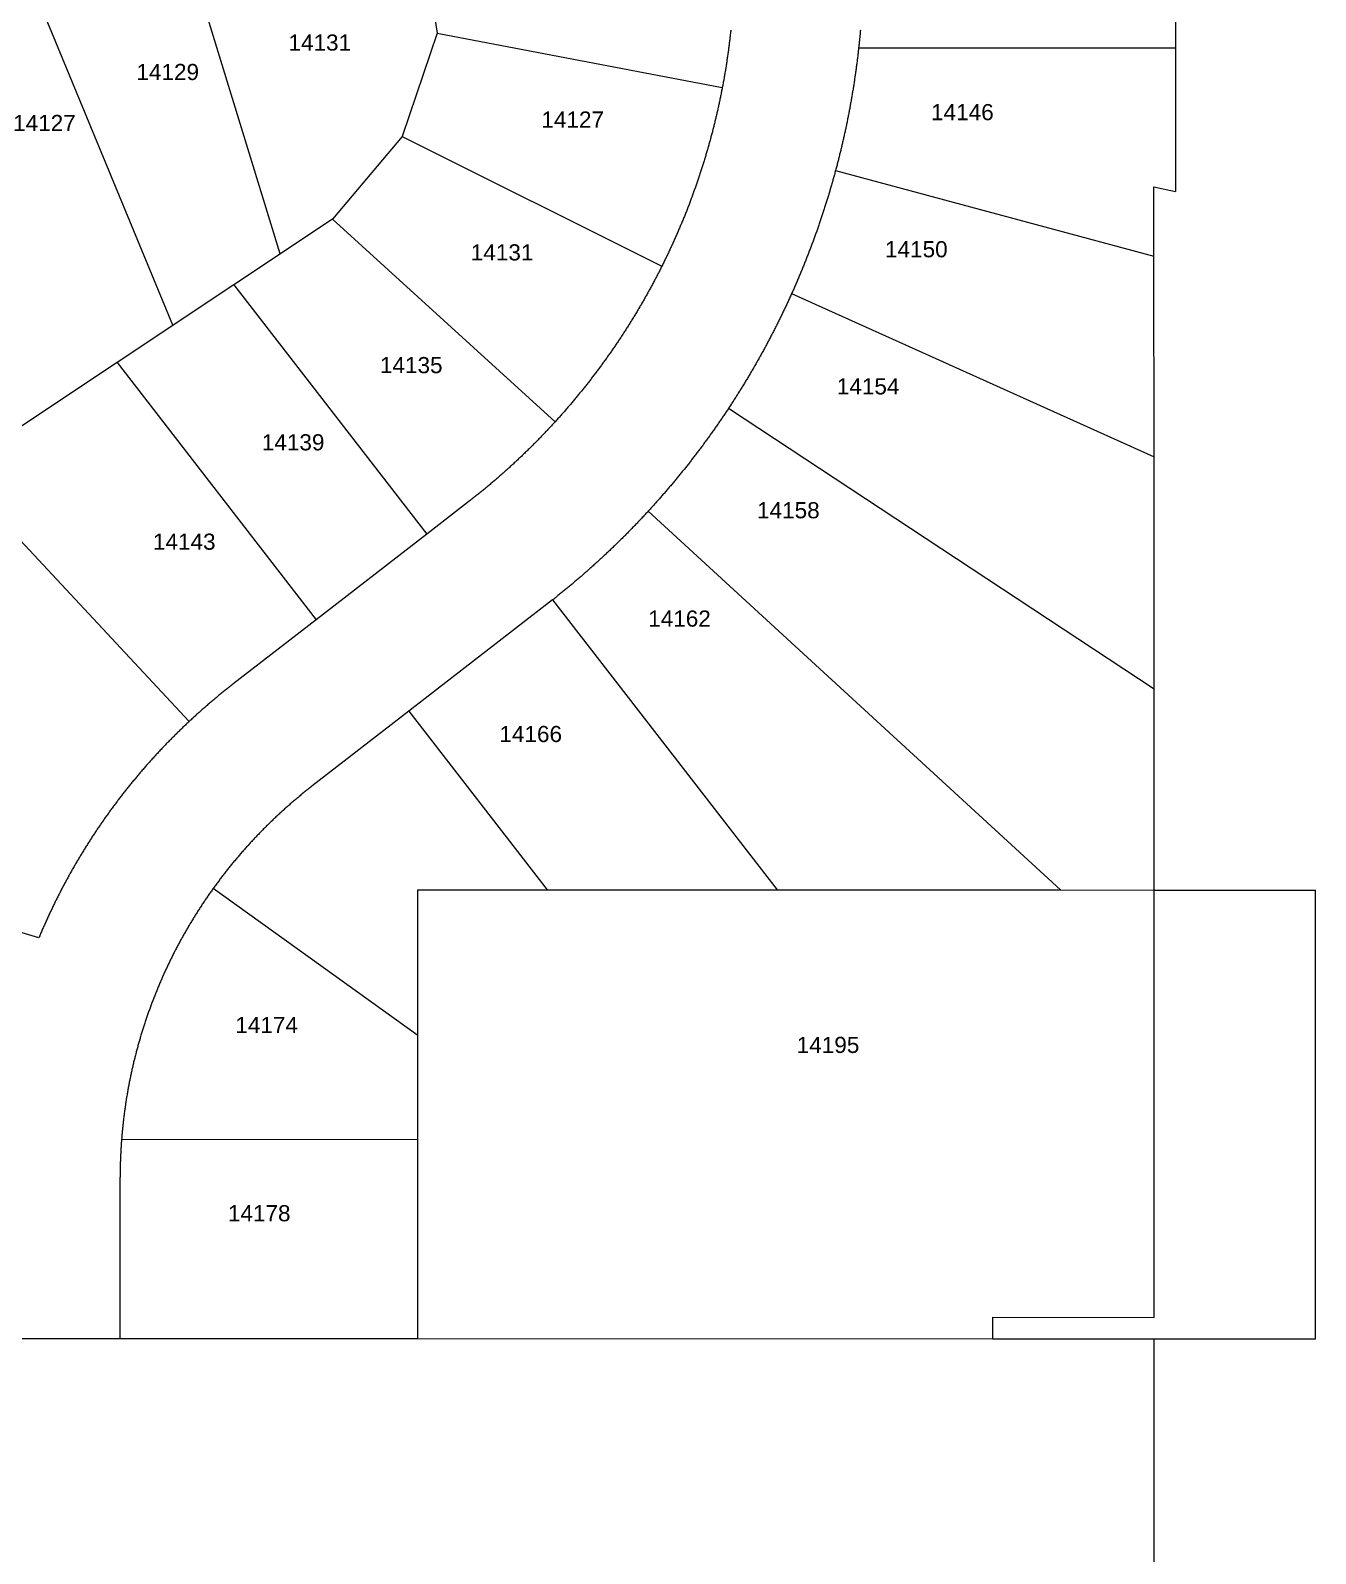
# Model space of a CAD drawing. Header units: feet. Extents: x 865220 to 2866543, y -2240498 to 973965.
# Drawn here: x 2861693 to 2862291, y 964642 to 965351 of the extents above; entities that cross this region are included whole.
import ezdxf
from ezdxf.enums import TextEntityAlignment as Align

# ---------------------------------------------------------------- set-up
doc = ezdxf.new("R2010")
doc.units = ezdxf.units.FT
doc.header["$LTSCALE"] = 0.015
doc.header["$MEASUREMENT"] = 0
doc.layers.add('Dakota County Addresses', color=7, linetype='Continuous')
doc.layers.add('Dakota County Parcels', color=7, linetype='Continuous')
doc.styles.add('Dimensions 100', font='arial.ttf')

# ---------------------------------------------------------------- blocks, each defined once
blk = doc.blocks.new('ACMAP_ANN_TEMPLATE_Dakota County Addresses')
at = {"layer": 'Dakota County Addresses', "style": 'Dimensions 100'}
blk.add_attdef('DakotaCountyAddress', text='', height=50, dxfattribs=at).set_placement((0, 0), align=Align.CENTER)

msp = doc.modelspace()

# ---------------------------------------------------------------- linework, layer by layer
at = {"layer": 'Dakota County Parcels', "lineweight": 5, "ltscale": 100}
for p, q in [((2861871.88, 965415.08), (2861882.15, 965349.32)), ((2862225.39, 965407.54), (2862225.41, 965342.55)), ((2861809.14, 965246.65), (2861765.06, 965390.51)), ((2861759.33, 965213.47), (2861696.3, 965365.81)), ((2861882.15, 965349.32), (2861865.89, 965301.32)), ((2861882.15, 965349.32), (2862014.73, 965323.96)), ((2862078.14, 965342.51), (2862225.41, 965342.55)), ((2862225.41, 965342.55), (2862225.42, 965275.74)), ((2861865.89, 965301.32), (2861833.53, 965262.89)), ((2861865.89, 965301.32), (2861986.62, 965240.92)), ((2862067.39, 965285.43), (2862215.43, 965245.63)), ((2862215.43, 965245.63), (2862215.43, 965277.81)), ((2862215.43, 965277.81), (2862225.42, 965275.74)), ((2861833.53, 965262.89), (2861787.56, 965232.28)), ((2861833.53, 965262.89), (2861937.02, 965168.63)), ((2862215.46, 965152.37), (2862215.43, 965245.63)), ((2861787.56, 965232.28), (2861733.34, 965196.16)), ((2861787.56, 965232.28), (2861877.32, 965116.35)), ((2862046.97, 965228.18), (2862215.46, 965152.37)), ((2861733.34, 965196.16), (2861658.02, 965146)), ((2861733.34, 965196.16), (2861825.93, 965076.56)), ((2862017.67, 965174.92), (2862215.49, 965044.48)), ((2862215.49, 965044.48), (2862215.46, 965152.37)), ((2861674.44, 965128.4), (2861766.9, 965029.31)), ((2861896.34, 965131.08), (2861877.32, 965116.35)), ((2861980.26, 965127.01), (2862171.91, 964950.92)), ((2861877.32, 965116.35), (2861825.93, 965076.56)), ((2861935.86, 965085.82), (2861869.05, 965034.08)), ((2861935.86, 965085.82), (2862040.28, 964950.96)), ((2861825.93, 965076.56), (2861787.2, 965046.58)), ((2862215.52, 964950.91), (2862215.49, 965044.48)), ((2861869.05, 965034.08), (2861823.93, 964999.14)), ((2861869.05, 965034.08), (2861933.38, 964951)), ((2861696.97, 964928.62), (2861621.48, 964951.17)), ((2861873.15, 964883.2), (2861778.07, 964951.65)), ((2861873.13, 964951.01), (2861933.38, 964951)), ((2861873.15, 964883.2), (2861873.13, 964951.01)), ((2861933.38, 964951), (2862040.28, 964950.96)), ((2862040.28, 964950.96), (2862171.91, 964950.92)), ((2862171.91, 964950.92), (2862215.52, 964950.91)), ((2862215.57, 964752.22), (2862215.52, 964950.91)), ((2862290.57, 964742.2), (2862290.51, 964950.89)), ((2861873.17, 964834.82), (2861873.15, 964883.2)), ((2861873.17, 964834.82), (2861735.41, 964834.86)), ((2861873.19, 964742.33), (2861873.17, 964834.82)), ((2862140.58, 964752.24), (2862215.57, 964752.22)), ((2862140.58, 964742.25), (2862140.58, 964752.24)), ((2861674.73, 964742.39), (2861734.72, 964742.37)), ((2861734.72, 964742.37), (2861873.19, 964742.33)), ((2861873.19, 964742.33), (2862140.58, 964742.25)), ((2862215.61, 964622.24), (2862215.57, 964742.22))]:
    msp.add_line(p, q, dxfattribs=at)
for points in [[(2862018.69, 965350.73), (2862018.63, 965350.23), (2862018.58, 965349.74), (2862018.53, 965349.24), (2862018.47, 965348.74), (2862018.42, 965348.24), (2862018.36, 965347.75), (2862018.3, 965347.25), (2862018.24, 965346.75), (2862018.19, 965346.26), (2862018.13, 965345.76), (2862018.07, 965345.27), (2862018, 965344.77), (2862017.94, 965344.27), (2862017.88, 965343.78), (2862017.82, 965343.28), (2862017.75, 965342.79), (2862017.69, 965342.29), (2862017.62, 965341.79), (2862017.56, 965341.3), (2862017.49, 965340.8), (2862017.42, 965340.31), (2862017.35, 965339.81), (2862017.28, 965339.32), (2862017.21, 965338.82), (2862017.14, 965338.33), (2862017.07, 965337.83), (2862017, 965337.34), (2862016.92, 965336.84), (2862016.85, 965336.35), (2862016.77, 965335.85), (2862016.7, 965335.36), (2862016.62, 965334.87), (2862016.54, 965334.37), (2862016.47, 965333.88), (2862016.39, 965333.39), (2862016.31, 965332.89), (2862016.23, 965332.4), (2862016.15, 965331.9), (2862016.06, 965331.41), (2862015.98, 965330.92), (2862015.9, 965330.43), (2862015.81, 965329.93), (2862015.73, 965329.44), (2862015.64, 965328.95), (2862015.56, 965328.46), (2862015.47, 965327.96), (2862015.38, 965327.47), (2862015.29, 965326.98), (2862015.2, 965326.49), (2862015.11, 965326), (2862015.02, 965325.5), (2862014.93, 965325.01), (2862014.84, 965324.52), (2862014.73, 965323.96)], [(2862078.96, 965350.73), (2862078.91, 965350.23), (2862078.87, 965349.73), (2862078.82, 965349.23), (2862078.77, 965348.74), (2862078.73, 965348.24), (2862078.68, 965347.74), (2862078.63, 965347.24), (2862078.58, 965346.75), (2862078.53, 965346.25), (2862078.48, 965345.75), (2862078.43, 965345.25), (2862078.38, 965344.76), (2862078.33, 965344.26), (2862078.28, 965343.76), (2862078.22, 965343.26), (2862078.14, 965342.51)], [(2862078.14, 965342.51), (2862078.09, 965342.01), (2862078.03, 965341.52), (2862077.97, 965341.02), (2862077.92, 965340.52), (2862077.86, 965340.03), (2862077.8, 965339.53), (2862077.74, 965339.03), (2862077.68, 965338.54), (2862077.62, 965338.04), (2862077.56, 965337.55), (2862077.5, 965337.05), (2862077.44, 965336.55), (2862077.37, 965336.06), (2862077.31, 965335.56), (2862077.25, 965335.07), (2862077.18, 965334.57), (2862077.12, 965334.07), (2862077.05, 965333.58), (2862076.98, 965333.08), (2862076.92, 965332.59), (2862076.85, 965332.09), (2862076.78, 965331.6), (2862076.71, 965331.1), (2862076.64, 965330.61), (2862076.57, 965330.11), (2862076.5, 965329.62), (2862076.43, 965329.12), (2862076.35, 965328.63), (2862076.28, 965328.13), (2862076.21, 965327.64), (2862076.13, 965327.14), (2862076.06, 965326.65), (2862075.98, 965326.16), (2862075.9, 965325.66), (2862075.83, 965325.17), (2862075.75, 965324.67), (2862075.67, 965324.18), (2862075.59, 965323.69), (2862075.51, 965323.19), (2862075.43, 965322.7), (2862075.35, 965322.21), (2862075.27, 965321.71), (2862075.19, 965321.22), (2862075.1, 965320.73), (2862075.02, 965320.23), (2862074.94, 965319.74), (2862074.85, 965319.25), (2862074.76, 965318.76), (2862074.68, 965318.26), (2862074.59, 965317.77), (2862074.5, 965317.28), (2862074.42, 965316.79), (2862074.33, 965316.3), (2862074.24, 965315.8), (2862074.15, 965315.31), (2862074.06, 965314.82), (2862073.96, 965314.33), (2862073.87, 965313.84), (2862073.78, 965313.35), (2862073.69, 965312.86), (2862073.59, 965312.36), (2862073.5, 965311.87), (2862073.4, 965311.38), (2862073.31, 965310.89), (2862073.21, 965310.4), (2862073.11, 965309.91), (2862073.01, 965309.42), (2862072.92, 965308.93), (2862072.82, 965308.44), (2862072.72, 965307.95), (2862072.62, 965307.46), (2862072.52, 965306.97), (2862072.41, 965306.48), (2862072.31, 965305.99), (2862072.21, 965305.5), (2862072.1, 965305.01), (2862072, 965304.53), (2862071.9, 965304.04), (2862071.79, 965303.55), (2862071.68, 965303.06), (2862071.58, 965302.57), (2862071.47, 965302.08), (2862071.36, 965301.59), (2862071.25, 965301.11), (2862071.14, 965300.62), (2862071.03, 965300.13), (2862070.92, 965299.64), (2862070.81, 965299.16), (2862070.7, 965298.67), (2862070.59, 965298.18), (2862070.47, 965297.69), (2862070.36, 965297.21), (2862070.24, 965296.72), (2862070.13, 965296.23), (2862070.01, 965295.75), (2862069.9, 965295.26), (2862069.78, 965294.78), (2862069.66, 965294.29), (2862069.54, 965293.8), (2862069.42, 965293.32), (2862069.3, 965292.83), (2862069.18, 965292.35), (2862069.06, 965291.86), (2862068.94, 965291.38), (2862068.82, 965290.89), (2862068.7, 965290.41), (2862068.57, 965289.92), (2862068.45, 965289.44), (2862068.32, 965288.96), (2862068.2, 965288.47), (2862068.07, 965287.99), (2862067.94, 965287.51), (2862067.82, 965287.02), (2862067.69, 965286.54), (2862067.56, 965286.06), (2862067.39, 965285.43)], [(2862014.73, 965323.96), (2862014.64, 965323.47), (2862014.54, 965322.98), (2862014.44, 965322.49), (2862014.35, 965322), (2862014.25, 965321.51), (2862014.15, 965321.02), (2862014.05, 965320.53), (2862013.95, 965320.04), (2862013.85, 965319.55), (2862013.75, 965319.06), (2862013.65, 965318.57), (2862013.55, 965318.08), (2862013.44, 965317.59), (2862013.34, 965317.1), (2862013.23, 965316.61), (2862013.13, 965316.12), (2862013.02, 965315.63), (2862012.91, 965315.15), (2862012.81, 965314.66), (2862012.7, 965314.17), (2862012.59, 965313.68), (2862012.48, 965313.19), (2862012.37, 965312.71), (2862012.25, 965312.22), (2862012.14, 965311.73), (2862012.03, 965311.25), (2862011.91, 965310.76), (2862011.8, 965310.27), (2862011.68, 965309.79), (2862011.57, 965309.3), (2862011.45, 965308.81), (2862011.33, 965308.33), (2862011.21, 965307.84), (2862011.09, 965307.36), (2862010.97, 965306.87), (2862010.85, 965306.39), (2862010.73, 965305.9), (2862010.61, 965305.42), (2862010.49, 965304.93), (2862010.36, 965304.45), (2862010.24, 965303.96), (2862010.11, 965303.48), (2862009.98, 965303), (2862009.86, 965302.51), (2862009.73, 965302.03), (2862009.6, 965301.55), (2862009.47, 965301.06), (2862009.34, 965300.58), (2862009.21, 965300.1), (2862009.08, 965299.62), (2862008.95, 965299.13), (2862008.81, 965298.65), (2862008.68, 965298.17), (2862008.55, 965297.69), (2862008.41, 965297.21), (2862008.27, 965296.73), (2862008.14, 965296.25), (2862008, 965295.76), (2862007.86, 965295.28), (2862007.72, 965294.8), (2862007.58, 965294.32), (2862007.44, 965293.84), (2862007.3, 965293.36), (2862007.16, 965292.89), (2862007.02, 965292.41), (2862006.87, 965291.93), (2862006.73, 965291.45), (2862006.58, 965290.97), (2862006.44, 965290.49), (2862006.29, 965290.01), (2862006.14, 965289.54), (2862005.99, 965289.06), (2862005.85, 965288.58), (2862005.7, 965288.1), (2862005.55, 965287.63), (2862005.39, 965287.15), (2862005.24, 965286.67), (2862005.09, 965286.2), (2862004.94, 965285.72), (2862004.78, 965285.25), (2862004.63, 965284.77), (2862004.47, 965284.3), (2862004.32, 965283.82), (2862004.16, 965283.35), (2862004, 965282.87), (2862003.84, 965282.4), (2862003.68, 965281.92), (2862003.52, 965281.45), (2862003.36, 965280.98), (2862003.2, 965280.5), (2862003.04, 965280.03), (2862002.88, 965279.56), (2862002.71, 965279.09), (2862002.55, 965278.61), (2862002.38, 965278.14), (2862002.22, 965277.67), (2862002.05, 965277.2), (2862001.88, 965276.73), (2862001.71, 965276.26), (2862001.55, 965275.79), (2862001.38, 965275.32), (2862001.21, 965274.85), (2862001.04, 965274.38), (2862000.86, 965273.91), (2862000.69, 965273.44), (2862000.52, 965272.97), (2862000.34, 965272.5), (2862000.17, 965272.03), (2861999.99, 965271.56), (2861999.82, 965271.1), (2861999.64, 965270.63), (2861999.46, 965270.16), (2861999.28, 965269.69), (2861999.11, 965269.23), (2861998.93, 965268.76), (2861998.74, 965268.29), (2861998.56, 965267.83), (2861998.38, 965267.36), (2861998.2, 965266.9), (2861998.02, 965266.43), (2861997.83, 965265.97), (2861997.65, 965265.5), (2861997.46, 965265.04), (2861997.27, 965264.58), (2861997.09, 965264.11), (2861996.9, 965263.65), (2861996.71, 965263.19), (2861996.52, 965262.72), (2861996.33, 965262.26), (2861996.14, 965261.8), (2861995.95, 965261.34), (2861995.76, 965260.87), (2861995.56, 965260.41), (2861995.37, 965259.95), (2861995.18, 965259.49), (2861994.98, 965259.03), (2861994.79, 965258.57), (2861994.59, 965258.11), (2861994.39, 965257.65), (2861994.19, 965257.19), (2861994, 965256.73), (2861993.8, 965256.28), (2861993.6, 965255.82), (2861993.4, 965255.36), (2861993.19, 965254.9), (2861992.99, 965254.44), (2861992.79, 965253.99), (2861992.59, 965253.53), (2861992.38, 965253.08), (2861992.18, 965252.62), (2861991.97, 965252.16), (2861991.76, 965251.71), (2861991.56, 965251.25), (2861991.35, 965250.8), (2861991.14, 965250.34), (2861990.93, 965249.89), (2861990.72, 965249.44), (2861990.51, 965248.98), (2861990.3, 965248.53), (2861990.09, 965248.08), (2861989.87, 965247.62), (2861989.66, 965247.17), (2861989.45, 965246.72), (2861989.23, 965246.27), (2861989.02, 965245.82), (2861988.8, 965245.37), (2861988.58, 965244.92), (2861988.36, 965244.47), (2861988.15, 965244.02), (2861987.93, 965243.57), (2861987.71, 965243.12), (2861987.49, 965242.67), (2861987.26, 965242.22), (2861987.04, 965241.77), (2861986.62, 965240.92)], [(2862067.39, 965285.43), (2862067.26, 965284.95), (2862067.13, 965284.46), (2862067, 965283.98), (2862066.87, 965283.5), (2862066.74, 965283.02), (2862066.6, 965282.54), (2862066.47, 965282.05), (2862066.33, 965281.57), (2862066.2, 965281.09), (2862066.06, 965280.61), (2862065.93, 965280.13), (2862065.79, 965279.65), (2862065.65, 965279.17), (2862065.51, 965278.69), (2862065.37, 965278.21), (2862065.23, 965277.73), (2862065.09, 965277.25), (2862064.95, 965276.77), (2862064.81, 965276.29), (2862064.67, 965275.81), (2862064.53, 965275.33), (2862064.38, 965274.85), (2862064.24, 965274.37), (2862064.09, 965273.89), (2862063.95, 965273.42), (2862063.8, 965272.94), (2862063.66, 965272.46), (2862063.51, 965271.98), (2862063.36, 965271.5), (2862063.21, 965271.03), (2862063.06, 965270.55), (2862062.91, 965270.07), (2862062.76, 965269.6), (2862062.61, 965269.12), (2862062.46, 965268.64), (2862062.31, 965268.17), (2862062.16, 965267.69), (2862062, 965267.21), (2862061.85, 965266.74), (2862061.69, 965266.26), (2862061.54, 965265.79), (2862061.38, 965265.31), (2862061.23, 965264.84), (2862061.07, 965264.36), (2862060.91, 965263.89), (2862060.75, 965263.42), (2862060.59, 965262.94), (2862060.43, 965262.47), (2862060.27, 965261.99), (2862060.11, 965261.52), (2862059.95, 965261.05), (2862059.79, 965260.57), (2862059.63, 965260.1), (2862059.46, 965259.63), (2862059.3, 965259.16), (2862059.13, 965258.68), (2862058.97, 965258.21), (2862058.8, 965257.74), (2862058.64, 965257.27), (2862058.47, 965256.8), (2862058.3, 965256.33), (2862058.13, 965255.86), (2862057.96, 965255.39), (2862057.79, 965254.92), (2862057.62, 965254.45), (2862057.45, 965253.98), (2862057.28, 965253.51), (2862057.11, 965253.04), (2862056.94, 965252.57), (2862056.76, 965252.1), (2862056.59, 965251.63), (2862056.42, 965251.16), (2862056.24, 965250.69), (2862056.06, 965250.23), (2862055.89, 965249.76), (2862055.71, 965249.29), (2862055.53, 965248.82), (2862055.36, 965248.36), (2862055.18, 965247.89), (2862055, 965247.42), (2862054.82, 965246.96), (2862054.64, 965246.49), (2862054.45, 965246.02), (2862054.27, 965245.56), (2862054.09, 965245.09), (2862053.91, 965244.63), (2862053.72, 965244.16), (2862053.54, 965243.7), (2862053.35, 965243.23), (2862053.17, 965242.77), (2862052.98, 965242.31), (2862052.8, 965241.84), (2862052.61, 965241.38), (2862052.42, 965240.92), (2862052.23, 965240.45), (2862052.04, 965239.99), (2862051.85, 965239.53), (2862051.66, 965239.07), (2862051.47, 965238.6), (2862051.28, 965238.14), (2862051.09, 965237.68), (2862050.89, 965237.22), (2862050.7, 965236.76), (2862050.51, 965236.3), (2862050.31, 965235.84), (2862050.12, 965235.38), (2862049.92, 965234.92), (2862049.72, 965234.46), (2862049.53, 965234), (2862049.33, 965233.54), (2862049.13, 965233.08), (2862048.93, 965232.62), (2862048.73, 965232.16), (2862048.53, 965231.7), (2862048.33, 965231.25), (2862048.13, 965230.79), (2862047.93, 965230.33), (2862047.72, 965229.87), (2862047.52, 965229.42), (2862047.32, 965228.96), (2862046.97, 965228.18)], [(2861986.62, 965240.92), (2861986.39, 965240.47), (2861986.17, 965240.03), (2861985.94, 965239.58), (2861985.72, 965239.13), (2861985.49, 965238.69), (2861985.26, 965238.24), (2861985.03, 965237.8), (2861984.8, 965237.35), (2861984.58, 965236.91), (2861984.34, 965236.47), (2861984.11, 965236.02), (2861983.88, 965235.58), (2861983.65, 965235.14), (2861983.42, 965234.7), (2861983.18, 965234.25), (2861982.95, 965233.81), (2861982.71, 965233.37), (2861982.48, 965232.93), (2861982.24, 965232.49), (2861982, 965232.05), (2861981.77, 965231.61), (2861981.53, 965231.17), (2861981.29, 965230.73), (2861981.05, 965230.29), (2861980.81, 965229.85), (2861980.57, 965229.42), (2861980.32, 965228.98), (2861980.08, 965228.54), (2861979.84, 965228.11), (2861979.59, 965227.67), (2861979.35, 965227.23), (2861979.1, 965226.8), (2861978.86, 965226.36), (2861978.61, 965225.93), (2861978.36, 965225.49), (2861978.12, 965225.06), (2861977.87, 965224.63), (2861977.62, 965224.19), (2861977.37, 965223.76), (2861977.12, 965223.33), (2861976.86, 965222.89), (2861976.61, 965222.46), (2861976.36, 965222.03), (2861976.11, 965221.6), (2861975.85, 965221.17), (2861975.6, 965220.74), (2861975.34, 965220.31), (2861975.09, 965219.88), (2861974.83, 965219.45), (2861974.57, 965219.02), (2861974.31, 965218.6), (2861974.05, 965218.17), (2861973.79, 965217.74), (2861973.53, 965217.31), (2861973.27, 965216.89), (2861973.01, 965216.46), (2861972.75, 965216.04), (2861972.49, 965215.61), (2861972.22, 965215.19), (2861971.96, 965214.76), (2861971.69, 965214.34), (2861971.43, 965213.91), (2861971.16, 965213.49), (2861970.9, 965213.07), (2861970.63, 965212.65), (2861970.36, 965212.22), (2861970.09, 965211.8), (2861969.82, 965211.38), (2861969.55, 965210.96), (2861969.28, 965210.54), (2861969.01, 965210.12), (2861968.74, 965209.7), (2861968.46, 965209.28), (2861968.19, 965208.86), (2861967.92, 965208.45), (2861967.64, 965208.03), (2861967.37, 965207.61), (2861967.09, 965207.19), (2861966.81, 965206.78), (2861966.54, 965206.36), (2861966.26, 965205.95), (2861965.98, 965205.53), (2861965.7, 965205.12), (2861965.42, 965204.7), (2861965.14, 965204.29), (2861964.86, 965203.87), (2861964.58, 965203.46), (2861964.29, 965203.05), (2861964.01, 965202.64), (2861963.73, 965202.23), (2861963.44, 965201.81), (2861963.16, 965201.4), (2861962.87, 965200.99), (2861962.59, 965200.58), (2861962.3, 965200.17), (2861962.01, 965199.77), (2861961.72, 965199.36), (2861961.43, 965198.95), (2861961.14, 965198.54), (2861960.85, 965198.13), (2861960.56, 965197.73), (2861960.27, 965197.32), (2861959.98, 965196.92), (2861959.69, 965196.51), (2861959.39, 965196.11), (2861959.1, 965195.7), (2861958.8, 965195.3), (2861958.51, 965194.89), (2861958.21, 965194.49), (2861957.92, 965194.09), (2861957.62, 965193.69), (2861957.32, 965193.29), (2861957.02, 965192.88), (2861956.72, 965192.48), (2861956.42, 965192.08), (2861956.12, 965191.68), (2861955.82, 965191.28), (2861955.52, 965190.89), (2861955.22, 965190.49), (2861954.92, 965190.09), (2861954.61, 965189.69), (2861954.31, 965189.3), (2861954, 965188.9), (2861953.7, 965188.5), (2861953.39, 965188.11), (2861953.09, 965187.71), (2861952.78, 965187.32), (2861952.47, 965186.92), (2861952.16, 965186.53), (2861951.85, 965186.14), (2861951.54, 965185.74), (2861951.23, 965185.35), (2861950.92, 965184.96), (2861950.61, 965184.57), (2861950.3, 965184.18), (2861949.99, 965183.79), (2861949.67, 965183.4), (2861949.36, 965183.01), (2861949.05, 965182.62), (2861948.73, 965182.23), (2861948.42, 965181.85), (2861948.1, 965181.46), (2861947.78, 965181.07), (2861947.46, 965180.69), (2861947.15, 965180.3), (2861946.83, 965179.92), (2861946.51, 965179.53), (2861946.19, 965179.15), (2861945.87, 965178.76), (2861945.55, 965178.38), (2861945.23, 965178), (2861944.9, 965177.61), (2861944.58, 965177.23), (2861944.26, 965176.85), (2861943.93, 965176.47), (2861943.61, 965176.09), (2861943.28, 965175.71), (2861942.96, 965175.33), (2861942.63, 965174.95), (2861942.3, 965174.58), (2861941.98, 965174.2), (2861941.65, 965173.82), (2861941.32, 965173.44), (2861940.99, 965173.07), (2861940.66, 965172.69), (2861940.33, 965172.32), (2861940, 965171.94), (2861939.67, 965171.57), (2861939.33, 965171.2), (2861939, 965170.82), (2861938.67, 965170.45), (2861938.33, 965170.08), (2861938, 965169.71), (2861937.66, 965169.34), (2861937.02, 965168.63)], [(2862046.97, 965228.18), (2862046.76, 965227.72), (2862046.55, 965227.27), (2862046.35, 965226.81), (2862046.14, 965226.36), (2862045.93, 965225.9), (2862045.72, 965225.45), (2862045.51, 965224.99), (2862045.31, 965224.54), (2862045.09, 965224.08), (2862044.88, 965223.63), (2862044.67, 965223.18), (2862044.46, 965222.73), (2862044.25, 965222.27), (2862044.03, 965221.82), (2862043.82, 965221.37), (2862043.61, 965220.92), (2862043.39, 965220.47), (2862043.18, 965220.01), (2862042.96, 965219.56), (2862042.74, 965219.11), (2862042.53, 965218.66), (2862042.31, 965218.21), (2862042.09, 965217.76), (2862041.87, 965217.31), (2862041.65, 965216.87), (2862041.43, 965216.42), (2862041.21, 965215.97), (2862040.99, 965215.52), (2862040.77, 965215.07), (2862040.54, 965214.62), (2862040.32, 965214.18), (2862040.1, 965213.73), (2862039.87, 965213.28), (2862039.65, 965212.84), (2862039.42, 965212.39), (2862039.19, 965211.94), (2862038.97, 965211.5), (2862038.74, 965211.05), (2862038.51, 965210.61), (2862038.28, 965210.16), (2862038.05, 965209.72), (2862037.83, 965209.28), (2862037.59, 965208.83), (2862037.36, 965208.39), (2862037.13, 965207.95), (2862036.9, 965207.5), (2862036.67, 965207.06), (2862036.43, 965206.62), (2862036.2, 965206.18), (2862035.97, 965205.73), (2862035.73, 965205.29), (2862035.5, 965204.85), (2862035.26, 965204.41), (2862035.02, 965203.97), (2862034.79, 965203.53), (2862034.55, 965203.09), (2862034.31, 965202.65), (2862034.07, 965202.21), (2862033.83, 965201.77), (2862033.59, 965201.34), (2862033.35, 965200.9), (2862033.11, 965200.46), (2862032.87, 965200.02), (2862032.62, 965199.58), (2862032.38, 965199.15), (2862032.14, 965198.71), (2862031.89, 965198.28), (2862031.65, 965197.84), (2862031.4, 965197.4), (2862031.16, 965196.97), (2862030.91, 965196.53), (2862030.66, 965196.1), (2862030.42, 965195.66), (2862030.17, 965195.23), (2862029.92, 965194.8), (2862029.67, 965194.36), (2862029.42, 965193.93), (2862029.17, 965193.5), (2862028.92, 965193.07), (2862028.67, 965192.63), (2862028.42, 965192.2), (2862028.16, 965191.77), (2862027.91, 965191.34), (2862027.66, 965190.91), (2862027.4, 965190.48), (2862027.15, 965190.05), (2862026.89, 965189.62), (2862026.63, 965189.19), (2862026.38, 965188.76), (2862026.12, 965188.33), (2862025.86, 965187.9), (2862025.6, 965187.48), (2862025.34, 965187.05), (2862025.09, 965186.62), (2862024.83, 965186.19), (2862024.56, 965185.77), (2862024.3, 965185.34), (2862024.04, 965184.91), (2862023.78, 965184.49), (2862023.52, 965184.06), (2862023.25, 965183.64), (2862022.99, 965183.21), (2862022.72, 965182.79), (2862022.46, 965182.37), (2862022.19, 965181.94), (2862021.93, 965181.52), (2862021.66, 965181.1), (2862021.39, 965180.67), (2862021.13, 965180.25), (2862020.86, 965179.83), (2862020.59, 965179.41), (2862020.32, 965178.99), (2862020.05, 965178.57), (2862019.78, 965178.15), (2862019.51, 965177.73), (2862019.23, 965177.31), (2862018.96, 965176.89), (2862018.69, 965176.47), (2862018.42, 965176.05), (2862018.14, 965175.63), (2862017.67, 965174.92)], [(2862017.67, 965174.92), (2862017.39, 965174.5), (2862017.12, 965174.08), (2862016.84, 965173.67), (2862016.56, 965173.25), (2862016.29, 965172.83), (2862016.01, 965172.42), (2862015.73, 965172), (2862015.45, 965171.59), (2862015.17, 965171.17), (2862014.89, 965170.76), (2862014.61, 965170.35), (2862014.33, 965169.93), (2862014.05, 965169.52), (2862013.76, 965169.11), (2862013.48, 965168.7), (2862013.2, 965168.28), (2862012.91, 965167.87), (2862012.63, 965167.46), (2862012.34, 965167.05), (2862012.06, 965166.64), (2862011.77, 965166.23), (2862011.48, 965165.82), (2862011.2, 965165.41), (2862010.91, 965165), (2862010.62, 965164.6), (2862010.33, 965164.19), (2862010.04, 965163.78), (2862009.75, 965163.37), (2862009.46, 965162.97), (2862009.17, 965162.56), (2862008.88, 965162.15), (2862008.58, 965161.75), (2862008.29, 965161.34), (2862008, 965160.94), (2862007.7, 965160.53), (2862007.41, 965160.13), (2862007.12, 965159.73), (2862006.82, 965159.32), (2862006.52, 965158.92), (2862006.23, 965158.52), (2862005.93, 965158.12), (2862005.63, 965157.71), (2862005.33, 965157.31), (2862005.04, 965156.91), (2862004.74, 965156.51), (2862004.44, 965156.11), (2862004.14, 965155.71), (2862003.84, 965155.31), (2862003.54, 965154.91), (2862003.23, 965154.51), (2862002.93, 965154.12), (2862002.63, 965153.72), (2862002.32, 965153.32), (2862002.02, 965152.92), (2862001.72, 965152.53), (2862001.41, 965152.13), (2862001.11, 965151.74), (2862000.8, 965151.34), (2862000.49, 965150.95), (2862000.19, 965150.55), (2861999.88, 965150.16), (2861999.57, 965149.76), (2861999.26, 965149.37), (2861998.95, 965148.98), (2861998.64, 965148.58), (2861998.33, 965148.19), (2861998.02, 965147.8), (2861997.71, 965147.41), (2861997.4, 965147.02), (2861997.09, 965146.63), (2861996.78, 965146.24), (2861996.46, 965145.85), (2861996.15, 965145.46), (2861995.83, 965145.07), (2861995.52, 965144.68), (2861995.2, 965144.29), (2861994.89, 965143.91), (2861994.57, 965143.52), (2861994.26, 965143.13), (2861993.94, 965142.75), (2861993.62, 965142.36), (2861993.3, 965141.97), (2861992.98, 965141.59), (2861992.66, 965141.2), (2861992.34, 965140.82), (2861992.02, 965140.44), (2861991.7, 965140.05), (2861991.38, 965139.67), (2861991.06, 965139.29), (2861990.74, 965138.9), (2861990.41, 965138.52), (2861990.09, 965138.14), (2861989.77, 965137.76), (2861989.44, 965137.38), (2861989.12, 965137), (2861988.79, 965136.62), (2861988.47, 965136.24), (2861988.14, 965135.86), (2861987.81, 965135.48), (2861987.49, 965135.11), (2861987.16, 965134.73), (2861986.83, 965134.35), (2861986.5, 965133.98), (2861986.17, 965133.6), (2861985.84, 965133.22), (2861985.51, 965132.85), (2861985.18, 965132.47), (2861984.85, 965132.1), (2861984.52, 965131.73), (2861984.19, 965131.35), (2861983.85, 965130.98), (2861983.52, 965130.61), (2861983.19, 965130.23), (2861982.85, 965129.86), (2861982.52, 965129.49), (2861982.18, 965129.12), (2861981.85, 965128.75), (2861981.51, 965128.38), (2861981.17, 965128.01), (2861980.84, 965127.64), (2861980.26, 965127.01)], [(2861937.02, 965168.63), (2861936.68, 965168.26), (2861936.35, 965167.89), (2861936.01, 965167.52), (2861935.67, 965167.15), (2861935.33, 965166.79), (2861934.99, 965166.42), (2861934.65, 965166.05), (2861934.31, 965165.69), (2861933.97, 965165.32), (2861933.63, 965164.96), (2861933.28, 965164.59), (2861932.94, 965164.23), (2861932.6, 965163.87), (2861932.25, 965163.5), (2861931.91, 965163.14), (2861931.56, 965162.78), (2861931.21, 965162.42), (2861930.87, 965162.06), (2861930.52, 965161.7), (2861930.17, 965161.34), (2861929.83, 965160.98), (2861929.48, 965160.62), (2861929.13, 965160.27), (2861928.78, 965159.91), (2861928.43, 965159.55), (2861928.08, 965159.2), (2861927.72, 965158.84), (2861927.37, 965158.49), (2861927.02, 965158.13), (2861926.67, 965157.78), (2861926.31, 965157.43), (2861925.96, 965157.07), (2861925.6, 965156.72), (2861925.25, 965156.37), (2861924.89, 965156.02), (2861924.53, 965155.67), (2861924.18, 965155.32), (2861923.82, 965154.97), (2861923.46, 965154.62), (2861923.1, 965154.27), (2861922.74, 965153.93), (2861922.38, 965153.58), (2861922.02, 965153.23), (2861921.66, 965152.89), (2861921.3, 965152.54), (2861920.94, 965152.2), (2861920.58, 965151.85), (2861920.21, 965151.51), (2861919.85, 965151.17), (2861919.48, 965150.82), (2861919.12, 965150.48), (2861918.75, 965150.14), (2861918.39, 965149.8), (2861918.02, 965149.46), (2861917.66, 965149.12), (2861917.29, 965148.78), (2861916.92, 965148.44), (2861916.55, 965148.1), (2861916.18, 965147.77), (2861915.81, 965147.43), (2861915.44, 965147.09), (2861915.07, 965146.76), (2861914.7, 965146.42), (2861914.33, 965146.09), (2861913.96, 965145.75), (2861913.58, 965145.42), (2861913.21, 965145.09), (2861912.84, 965144.76), (2861912.46, 965144.42), (2861912.09, 965144.09), (2861911.71, 965143.76), (2861911.34, 965143.43), (2861910.96, 965143.1), (2861910.59, 965142.78), (2861910.21, 965142.45), (2861909.83, 965142.12), (2861909.45, 965141.79), (2861909.07, 965141.47), (2861908.69, 965141.14), (2861908.31, 965140.82), (2861907.93, 965140.49), (2861907.55, 965140.17), (2861907.17, 965139.84), (2861906.79, 965139.52), (2861906.41, 965139.2), (2861906.02, 965138.88), (2861905.64, 965138.56), (2861905.26, 965138.24), (2861904.87, 965137.92), (2861904.49, 965137.6), (2861904.1, 965137.28), (2861903.72, 965136.96), (2861903.33, 965136.64), (2861902.94, 965136.33), (2861902.56, 965136.01), (2861902.17, 965135.7), (2861901.78, 965135.38), (2861901.39, 965135.07), (2861901, 965134.75), (2861900.61, 965134.44), (2861900.22, 965134.13), (2861899.83, 965133.82), (2861899.44, 965133.5), (2861899.05, 965133.19), (2861898.66, 965132.88), (2861898.26, 965132.57), (2861897.87, 965132.27), (2861897.48, 965131.96), (2861897.08, 965131.65), (2861896.34, 965131.08)], [(2861980.26, 965127.01), (2861979.92, 965126.64), (2861979.58, 965126.27), (2861979.24, 965125.9), (2861978.9, 965125.54), (2861978.56, 965125.17), (2861978.22, 965124.81), (2861977.88, 965124.44), (2861977.53, 965124.08), (2861977.19, 965123.71), (2861976.85, 965123.35), (2861976.51, 965122.98), (2861976.16, 965122.62), (2861975.82, 965122.26), (2861975.47, 965121.9), (2861975.13, 965121.54), (2861974.78, 965121.17), (2861974.44, 965120.81), (2861974.09, 965120.45), (2861973.74, 965120.09), (2861973.39, 965119.73), (2861973.05, 965119.38), (2861972.7, 965119.02), (2861972.35, 965118.66), (2861972, 965118.3), (2861971.65, 965117.94), (2861971.3, 965117.59), (2861970.95, 965117.23), (2861970.6, 965116.88), (2861970.25, 965116.52), (2861969.89, 965116.17), (2861969.54, 965115.81), (2861969.19, 965115.46), (2861968.83, 965115.1), (2861968.48, 965114.75), (2861968.12, 965114.4), (2861967.77, 965114.05), (2861967.41, 965113.7), (2861967.06, 965113.34), (2861966.7, 965112.99), (2861966.34, 965112.64), (2861965.99, 965112.29), (2861965.63, 965111.95), (2861965.27, 965111.6), (2861964.91, 965111.25), (2861964.55, 965110.9), (2861964.19, 965110.55), (2861963.83, 965110.21), (2861963.47, 965109.86), (2861963.11, 965109.51), (2861962.75, 965109.17), (2861962.39, 965108.82), (2861962.03, 965108.48), (2861961.66, 965108.14), (2861961.3, 965107.79), (2861960.94, 965107.45), (2861960.57, 965107.11), (2861960.21, 965106.77), (2861959.84, 965106.42), (2861959.48, 965106.08), (2861959.11, 965105.74), (2861958.74, 965105.4), (2861958.38, 965105.06), (2861958.01, 965104.72), (2861957.64, 965104.38), (2861957.27, 965104.05), (2861956.9, 965103.71), (2861956.54, 965103.37), (2861956.17, 965103.03), (2861955.8, 965102.7), (2861955.43, 965102.36), (2861955.05, 965102.03), (2861954.68, 965101.69), (2861954.31, 965101.36), (2861953.94, 965101.02), (2861953.57, 965100.69), (2861953.19, 965100.36), (2861952.82, 965100.03), (2861952.45, 965099.69), (2861952.07, 965099.36), (2861951.7, 965099.03), (2861951.32, 965098.7), (2861950.95, 965098.37), (2861950.57, 965098.04), (2861950.19, 965097.71), (2861949.82, 965097.39), (2861949.44, 965097.06), (2861949.06, 965096.73), (2861948.68, 965096.4), (2861948.3, 965096.08), (2861947.92, 965095.75), (2861947.55, 965095.43), (2861947.17, 965095.1), (2861946.78, 965094.78), (2861946.4, 965094.45), (2861946.02, 965094.13), (2861945.64, 965093.81), (2861945.26, 965093.48), (2861944.88, 965093.16), (2861944.49, 965092.84), (2861944.11, 965092.52), (2861943.73, 965092.2), (2861943.34, 965091.88), (2861942.96, 965091.56), (2861942.57, 965091.24), (2861942.19, 965090.92), (2861941.8, 965090.61), (2861941.41, 965090.29), (2861941.03, 965089.97), (2861940.64, 965089.66), (2861940.25, 965089.34), (2861939.86, 965089.02), (2861939.48, 965088.71), (2861939.09, 965088.4), (2861938.7, 965088.08), (2861938.31, 965087.77), (2861937.92, 965087.46), (2861937.53, 965087.14), (2861937.14, 965086.83), (2861936.75, 965086.52), (2861936.35, 965086.21), (2861935.86, 965085.82)], [(2861787.2, 965046.58), (2861786.81, 965046.27), (2861786.41, 965045.96), (2861786.02, 965045.66), (2861785.63, 965045.35), (2861785.23, 965045.04), (2861784.84, 965044.73), (2861784.45, 965044.42), (2861784.06, 965044.11), (2861783.67, 965043.8), (2861783.28, 965043.48), (2861782.89, 965043.17), (2861782.5, 965042.86), (2861782.11, 965042.54), (2861781.72, 965042.23), (2861781.33, 965041.91), (2861780.95, 965041.59), (2861780.56, 965041.28), (2861780.17, 965040.96), (2861779.79, 965040.64), (2861779.4, 965040.32), (2861779.02, 965040), (2861778.64, 965039.68), (2861778.25, 965039.36), (2861777.87, 965039.04), (2861777.49, 965038.72), (2861777.11, 965038.39), (2861776.73, 965038.07), (2861776.35, 965037.74), (2861775.97, 965037.42), (2861775.59, 965037.09), (2861775.21, 965036.77), (2861774.83, 965036.44), (2861774.45, 965036.11), (2861774.07, 965035.78), (2861773.7, 965035.46), (2861773.32, 965035.13), (2861772.95, 965034.8), (2861772.57, 965034.46), (2861772.2, 965034.13), (2861771.82, 965033.8), (2861771.45, 965033.47), (2861771.08, 965033.13), (2861770.71, 965032.8), (2861770.34, 965032.47), (2861769.97, 965032.13), (2861769.6, 965031.79), (2861769.23, 965031.46), (2861768.86, 965031.12), (2861768.49, 965030.78), (2861768.12, 965030.44), (2861767.75, 965030.1), (2861767.39, 965029.76), (2861766.9, 965029.31)], [(2861766.9, 965029.31), (2861766.53, 965028.97), (2861766.17, 965028.63), (2861765.8, 965028.28), (2861765.44, 965027.94), (2861765.08, 965027.6), (2861764.72, 965027.25), (2861764.35, 965026.91), (2861763.99, 965026.56), (2861763.63, 965026.21), (2861763.27, 965025.87), (2861762.91, 965025.52), (2861762.55, 965025.17), (2861762.2, 965024.82), (2861761.84, 965024.47), (2861761.48, 965024.12), (2861761.13, 965023.77), (2861760.77, 965023.42), (2861760.42, 965023.07), (2861760.06, 965022.72), (2861759.71, 965022.36), (2861759.35, 965022.01), (2861759, 965021.65), (2861758.65, 965021.3), (2861758.3, 965020.94), (2861757.95, 965020.59), (2861757.6, 965020.23), (2861757.25, 965019.87), (2861756.9, 965019.52), (2861756.55, 965019.16), (2861756.2, 965018.8), (2861755.85, 965018.44), (2861755.51, 965018.08), (2861755.16, 965017.72), (2861754.82, 965017.36), (2861754.47, 965016.99), (2861754.13, 965016.63), (2861753.79, 965016.27), (2861753.44, 965015.9), (2861753.1, 965015.54), (2861752.76, 965015.17), (2861752.42, 965014.81), (2861752.08, 965014.44), (2861751.74, 965014.07), (2861751.4, 965013.71), (2861751.06, 965013.34), (2861750.72, 965012.97), (2861750.39, 965012.6), (2861750.05, 965012.23), (2861749.71, 965011.86), (2861749.38, 965011.49), (2861749.04, 965011.12), (2861748.71, 965010.75), (2861748.38, 965010.37), (2861748.04, 965010), (2861747.71, 965009.63), (2861747.38, 965009.25), (2861747.05, 965008.88), (2861746.72, 965008.5), (2861746.39, 965008.12), (2861746.06, 965007.75), (2861745.73, 965007.37), (2861745.41, 965006.99), (2861745.08, 965006.61), (2861744.75, 965006.24), (2861744.43, 965005.86), (2861744.1, 965005.48), (2861743.78, 965005.1), (2861743.46, 965004.71), (2861743.13, 965004.33), (2861742.81, 965003.95), (2861742.49, 965003.57), (2861742.17, 965003.18), (2861741.85, 965002.8), (2861741.53, 965002.42), (2861741.21, 965002.03), (2861740.89, 965001.64), (2861740.58, 965001.26), (2861740.26, 965000.87), (2861739.94, 965000.48), (2861739.63, 965000.1), (2861739.31, 964999.71), (2861739, 964999.32), (2861738.68, 964998.93), (2861738.37, 964998.54), (2861738.06, 964998.15), (2861737.75, 964997.76), (2861737.44, 964997.37), (2861737.13, 964996.97), (2861736.82, 964996.58), (2861736.51, 964996.19), (2861736.2, 964995.79), (2861735.89, 964995.4), (2861735.59, 964995.01), (2861735.28, 964994.61), (2861734.97, 964994.21), (2861734.67, 964993.82), (2861734.37, 964993.42), (2861734.06, 964993.02), (2861733.76, 964992.63), (2861733.46, 964992.23), (2861733.16, 964991.83), (2861732.86, 964991.43), (2861732.56, 964991.03), (2861732.26, 964990.63), (2861731.96, 964990.23), (2861731.66, 964989.83), (2861731.36, 964989.42), (2861731.07, 964989.02), (2861730.77, 964988.62), (2861730.48, 964988.21), (2861730.18, 964987.81), (2861729.89, 964987.41), (2861729.6, 964987), (2861729.3, 964986.59), (2861729.01, 964986.19), (2861728.72, 964985.78), (2861728.43, 964985.37), (2861728.14, 964984.97), (2861727.85, 964984.56), (2861727.56, 964984.15), (2861727.28, 964983.74), (2861726.99, 964983.33), (2861726.7, 964982.92), (2861726.42, 964982.51), (2861726.14, 964982.1), (2861725.85, 964981.69), (2861725.57, 964981.28), (2861725.29, 964980.86), (2861725, 964980.45), (2861724.72, 964980.04), (2861724.44, 964979.62), (2861724.16, 964979.21), (2861723.88, 964978.79), (2861723.61, 964978.38), (2861723.33, 964977.96), (2861723.05, 964977.55), (2861722.78, 964977.13), (2861722.5, 964976.71), (2861722.23, 964976.29), (2861721.95, 964975.88), (2861721.68, 964975.46), (2861721.41, 964975.04), (2861721.14, 964974.62), (2861720.87, 964974.2), (2861720.6, 964973.78), (2861720.33, 964973.36), (2861720.06, 964972.93), (2861719.79, 964972.51), (2861719.52, 964972.09), (2861719.26, 964971.67), (2861718.99, 964971.24), (2861718.72, 964970.82), (2861718.46, 964970.39), (2861718.2, 964969.97), (2861717.93, 964969.54), (2861717.67, 964969.12), (2861717.41, 964968.69), (2861717.15, 964968.27), (2861716.89, 964967.84), (2861716.63, 964967.41), (2861716.37, 964966.98), (2861716.11, 964966.56), (2861715.86, 964966.13), (2861715.6, 964965.7), (2861715.35, 964965.27), (2861715.09, 964964.84), (2861714.84, 964964.41), (2861714.58, 964963.98), (2861714.33, 964963.54), (2861714.08, 964963.11), (2861713.83, 964962.68), (2861713.58, 964962.25), (2861713.33, 964961.81), (2861713.08, 964961.38), (2861712.83, 964960.95), (2861712.58, 964960.51), (2861712.34, 964960.08), (2861712.09, 964959.64), (2861711.85, 964959.21), (2861711.6, 964958.77), (2861711.36, 964958.33), (2861711.12, 964957.9), (2861710.87, 964957.46), (2861710.63, 964957.02), (2861710.39, 964956.58), (2861710.15, 964956.14), (2861709.91, 964955.7), (2861709.68, 964955.26), (2861709.44, 964954.82), (2861709.2, 964954.38), (2861708.97, 964953.94), (2861708.73, 964953.5), (2861708.5, 964953.06), (2861708.26, 964952.62), (2861708.03, 964952.18), (2861707.8, 964951.73), (2861707.57, 964951.29), (2861707.33, 964950.85), (2861707.1, 964950.4), (2861706.88, 964949.96), (2861706.65, 964949.51), (2861706.42, 964949.07), (2861706.19, 964948.62), (2861705.97, 964948.18), (2861705.74, 964947.73), (2861705.52, 964947.28), (2861705.29, 964946.84), (2861705.07, 964946.39), (2861704.85, 964945.94), (2861704.63, 964945.49), (2861704.41, 964945.05), (2861704.19, 964944.6), (2861703.97, 964944.15), (2861703.75, 964943.7), (2861703.53, 964943.25), (2861703.31, 964942.8), (2861703.1, 964942.35), (2861702.88, 964941.89), (2861702.67, 964941.44), (2861702.46, 964940.99), (2861702.24, 964940.54), (2861702.03, 964940.09), (2861701.82, 964939.63), (2861701.61, 964939.18), (2861701.4, 964938.73), (2861701.19, 964938.27), (2861700.98, 964937.82), (2861700.77, 964937.36), (2861700.57, 964936.91), (2861700.36, 964936.45), (2861700.16, 964935.99), (2861699.95, 964935.54), (2861699.75, 964935.08), (2861699.55, 964934.62), (2861699.34, 964934.17), (2861699.14, 964933.71), (2861698.94, 964933.25), (2861698.74, 964932.79), (2861698.54, 964932.33), (2861698.35, 964931.88), (2861698.15, 964931.42), (2861697.95, 964930.96), (2861697.76, 964930.5), (2861697.56, 964930.04), (2861697.37, 964929.57), (2861697.18, 964929.11), (2861696.97, 964928.62)], [(2861823.93, 964999.14), (2861823.54, 964998.83), (2861823.14, 964998.53), (2861822.75, 964998.22), (2861822.35, 964997.91), (2861821.96, 964997.6), (2861821.57, 964997.29), (2861821.18, 964996.98), (2861820.79, 964996.66), (2861820.4, 964996.35), (2861820.01, 964996.04), (2861819.62, 964995.72), (2861819.23, 964995.41), (2861818.85, 964995.09), (2861818.46, 964994.77), (2861818.08, 964994.45), (2861817.69, 964994.13), (2861817.31, 964993.81), (2861816.92, 964993.49), (2861816.54, 964993.17), (2861816.16, 964992.85), (2861815.78, 964992.53), (2861815.4, 964992.2), (2861815.02, 964991.88), (2861814.64, 964991.55), (2861814.26, 964991.22), (2861813.88, 964990.9), (2861813.51, 964990.57), (2861813.13, 964990.24), (2861812.75, 964989.91), (2861812.38, 964989.58), (2861812, 964989.25), (2861811.63, 964988.91), (2861811.26, 964988.58), (2861810.89, 964988.25), (2861810.51, 964987.91), (2861810.14, 964987.58), (2861809.77, 964987.24), (2861809.41, 964986.9), (2861809.04, 964986.57), (2861808.67, 964986.23), (2861808.3, 964985.89), (2861807.94, 964985.55), (2861807.57, 964985.21), (2861807.21, 964984.86), (2861806.84, 964984.52), (2861806.48, 964984.18), (2861806.12, 964983.83), (2861805.76, 964983.49), (2861805.39, 964983.14), (2861805.03, 964982.79), (2861804.67, 964982.45), (2861804.32, 964982.1), (2861803.96, 964981.75), (2861803.6, 964981.4), (2861803.24, 964981.05), (2861802.89, 964980.7), (2861802.53, 964980.35), (2861802.18, 964979.99), (2861801.83, 964979.64), (2861801.47, 964979.28), (2861801.12, 964978.93), (2861800.77, 964978.57), (2861800.42, 964978.22), (2861800.07, 964977.86), (2861799.72, 964977.5), (2861799.38, 964977.14), (2861799.03, 964976.78), (2861798.68, 964976.42), (2861798.34, 964976.06), (2861797.99, 964975.7), (2861797.65, 964975.33), (2861797.3, 964974.97), (2861796.96, 964974.61), (2861796.62, 964974.24), (2861796.28, 964973.88), (2861795.94, 964973.51), (2861795.6, 964973.14), (2861795.26, 964972.77), (2861794.92, 964972.41), (2861794.59, 964972.04), (2861794.25, 964971.67), (2861793.92, 964971.29), (2861793.58, 964970.92), (2861793.25, 964970.55), (2861792.92, 964970.18), (2861792.58, 964969.8), (2861792.25, 964969.43), (2861791.92, 964969.05), (2861791.59, 964968.68), (2861791.26, 964968.3), (2861790.94, 964967.92), (2861790.61, 964967.55), (2861790.28, 964967.17), (2861789.96, 964966.79), (2861789.63, 964966.41), (2861789.31, 964966.03), (2861788.99, 964965.64), (2861788.66, 964965.26), (2861788.34, 964964.88), (2861788.02, 964964.5), (2861787.7, 964964.11), (2861787.38, 964963.73), (2861787.07, 964963.34), (2861786.75, 964962.95), (2861786.43, 964962.57), (2861786.12, 964962.18), (2861785.8, 964961.79), (2861785.49, 964961.4), (2861785.18, 964961.01), (2861784.86, 964960.62), (2861784.55, 964960.23), (2861784.24, 964959.84), (2861783.93, 964959.44), (2861783.63, 964959.05), (2861783.32, 964958.66), (2861783.01, 964958.26), (2861782.7, 964957.87), (2861782.4, 964957.47), (2861782.1, 964957.07), (2861781.79, 964956.68), (2861781.49, 964956.28), (2861781.19, 964955.88), (2861780.89, 964955.48), (2861780.59, 964955.08), (2861780.29, 964954.68), (2861779.99, 964954.28), (2861779.69, 964953.88), (2861779.4, 964953.47), (2861779.1, 964953.07), (2861778.81, 964952.67), (2861778.51, 964952.26), (2861778.07, 964951.65)], [(2861778.07, 964951.65), (2861777.78, 964951.25), (2861777.49, 964950.84), (2861777.2, 964950.43), (2861776.91, 964950.02), (2861776.62, 964949.62), (2861776.33, 964949.21), (2861776.05, 964948.8), (2861775.76, 964948.39), (2861775.48, 964947.97), (2861775.19, 964947.56), (2861774.91, 964947.15), (2861774.63, 964946.74), (2861774.35, 964946.32), (2861774.07, 964945.91), (2861773.79, 964945.5), (2861773.51, 964945.08), (2861773.23, 964944.66), (2861772.96, 964944.25), (2861772.68, 964943.83), (2861772.41, 964943.41), (2861772.13, 964942.99), (2861771.86, 964942.58), (2861771.59, 964942.16), (2861771.32, 964941.74), (2861771.05, 964941.31), (2861770.78, 964940.89), (2861770.51, 964940.47), (2861770.24, 964940.05), (2861769.98, 964939.63), (2861769.71, 964939.2), (2861769.45, 964938.78), (2861769.18, 964938.35), (2861768.92, 964937.93), (2861768.66, 964937.5), (2861768.4, 964937.08), (2861768.14, 964936.65), (2861767.88, 964936.22), (2861767.62, 964935.79), (2861767.36, 964935.36), (2861767.11, 964934.93), (2861766.85, 964934.5), (2861766.6, 964934.07), (2861766.34, 964933.64), (2861766.09, 964933.21), (2861765.84, 964932.78), (2861765.59, 964932.35), (2861765.34, 964931.91), (2861765.09, 964931.48), (2861764.84, 964931.05), (2861764.6, 964930.61), (2861764.35, 964930.18), (2861764.11, 964929.74), (2861763.86, 964929.3), (2861763.62, 964928.87), (2861763.38, 964928.43), (2861763.14, 964927.99), (2861762.9, 964927.55), (2861762.66, 964927.11), (2861762.42, 964926.67), (2861762.18, 964926.23), (2861761.94, 964925.79), (2861761.71, 964925.35), (2861761.48, 964924.91), (2861761.24, 964924.47), (2861761.01, 964924.03), (2861760.78, 964923.58), (2861760.55, 964923.14), (2861760.32, 964922.7), (2861760.09, 964922.25), (2861759.86, 964921.81), (2861759.63, 964921.36), (2861759.41, 964920.91), (2861759.18, 964920.47), (2861758.96, 964920.02), (2861758.74, 964919.57), (2861758.52, 964919.13), (2861758.29, 964918.68), (2861758.07, 964918.23), (2861757.86, 964917.78), (2861757.64, 964917.33), (2861757.42, 964916.88), (2861757.2, 964916.43), (2861756.99, 964915.98), (2861756.78, 964915.52), (2861756.56, 964915.07), (2861756.35, 964914.62), (2861756.14, 964914.17), (2861755.93, 964913.71), (2861755.72, 964913.26), (2861755.51, 964912.8), (2861755.3, 964912.35), (2861755.1, 964911.89), (2861754.89, 964911.44), (2861754.69, 964910.98), (2861754.49, 964910.52), (2861754.28, 964910.07), (2861754.08, 964909.61), (2861753.88, 964909.15), (2861753.68, 964908.69), (2861753.49, 964908.23), (2861753.29, 964907.77), (2861753.09, 964907.31), (2861752.9, 964906.85), (2861752.7, 964906.39), (2861752.51, 964905.93), (2861752.32, 964905.47), (2861752.13, 964905.01), (2861751.94, 964904.55), (2861751.75, 964904.08), (2861751.56, 964903.62), (2861751.37, 964903.16), (2861751.19, 964902.69), (2861751, 964902.23), (2861750.82, 964901.76), (2861750.63, 964901.3), (2861750.45, 964900.83), (2861750.27, 964900.37), (2861750.09, 964899.9), (2861749.91, 964899.43), (2861749.73, 964898.97), (2861749.56, 964898.5), (2861749.38, 964898.03), (2861749.2, 964897.56), (2861749.03, 964897.09), (2861748.86, 964896.62), (2861748.69, 964896.15), (2861748.51, 964895.69), (2861748.34, 964895.21), (2861748.18, 964894.74), (2861748.01, 964894.27), (2861747.84, 964893.8), (2861747.68, 964893.33), (2861747.51, 964892.86), (2861747.35, 964892.39), (2861747.18, 964891.91), (2861747.02, 964891.44), (2861746.86, 964890.97), (2861746.7, 964890.49), (2861746.54, 964890.02), (2861746.39, 964889.54), (2861746.23, 964889.07), (2861746.07, 964888.59), (2861745.92, 964888.12), (2861745.77, 964887.64), (2861745.61, 964887.17), (2861745.46, 964886.69), (2861745.31, 964886.21), (2861745.16, 964885.74), (2861745.01, 964885.26), (2861744.87, 964884.78), (2861744.72, 964884.3), (2861744.58, 964883.82), (2861744.43, 964883.35), (2861744.29, 964882.87), (2861744.15, 964882.39), (2861744.01, 964881.91), (2861743.87, 964881.43), (2861743.73, 964880.95), (2861743.59, 964880.47), (2861743.45, 964879.99), (2861743.32, 964879.51), (2861743.18, 964879.02), (2861743.05, 964878.54), (2861742.92, 964878.06), (2861742.78, 964877.58), (2861742.65, 964877.1), (2861742.52, 964876.61), (2861742.4, 964876.13), (2861742.27, 964875.65), (2861742.14, 964875.16), (2861742.02, 964874.68), (2861741.89, 964874.19), (2861741.77, 964873.71), (2861741.65, 964873.22), (2861741.53, 964872.74), (2861741.41, 964872.25), (2861741.29, 964871.77), (2861741.17, 964871.28), (2861741.05, 964870.8), (2861740.94, 964870.31), (2861740.82, 964869.82), (2861740.71, 964869.34), (2861740.6, 964868.85), (2861740.48, 964868.36), (2861740.37, 964867.87), (2861740.26, 964867.39), (2861740.16, 964866.9), (2861740.05, 964866.41), (2861739.94, 964865.92), (2861739.84, 964865.43), (2861739.73, 964864.94), (2861739.63, 964864.45), (2861739.53, 964863.97), (2861739.43, 964863.48), (2861739.33, 964862.99), (2861739.23, 964862.5), (2861739.13, 964862.01), (2861739.03, 964861.52), (2861738.94, 964861.02), (2861738.84, 964860.53), (2861738.75, 964860.04), (2861738.66, 964859.55), (2861738.57, 964859.06), (2861738.48, 964858.57), (2861738.39, 964858.08), (2861738.3, 964857.58), (2861738.21, 964857.09), (2861738.13, 964856.6), (2861738.04, 964856.11), (2861737.96, 964855.61), (2861737.87, 964855.12), (2861737.79, 964854.63), (2861737.71, 964854.13), (2861737.63, 964853.64), (2861737.55, 964853.15), (2861737.48, 964852.65), (2861737.4, 964852.16), (2861737.33, 964851.66), (2861737.25, 964851.17), (2861737.18, 964850.68), (2861737.11, 964850.18), (2861737.03, 964849.69), (2861736.97, 964849.19), (2861736.9, 964848.7), (2861736.83, 964848.2), (2861736.76, 964847.7), (2861736.7, 964847.21), (2861736.63, 964846.71), (2861736.57, 964846.22), (2861736.51, 964845.72), (2861736.44, 964845.22), (2861736.38, 964844.73), (2861736.33, 964844.23), (2861736.27, 964843.74), (2861736.21, 964843.24), (2861736.15, 964842.74), (2861736.1, 964842.25), (2861736.05, 964841.75), (2861735.99, 964841.25), (2861735.94, 964840.75), (2861735.89, 964840.26), (2861735.84, 964839.76), (2861735.79, 964839.26), (2861735.75, 964838.76), (2861735.7, 964838.27), (2861735.66, 964837.77), (2861735.61, 964837.27), (2861735.57, 964836.77), (2861735.53, 964836.27), (2861735.49, 964835.77), (2861735.41, 964834.86)], [(2862215.52, 964950.91), (2862235.51, 964950.9), (2862257.51, 964950.9), (2862290.51, 964950.89)], [(2861735.41, 964834.86), (2861735.38, 964834.36), (2861735.34, 964833.86), (2861735.3, 964833.36), (2861735.27, 964832.86), (2861735.24, 964832.37), (2861735.2, 964831.87), (2861735.17, 964831.37), (2861735.14, 964830.87), (2861735.11, 964830.37), (2861735.09, 964829.87), (2861735.06, 964829.37), (2861735.03, 964828.87), (2861735.01, 964828.37), (2861734.99, 964827.87), (2861734.96, 964827.37), (2861734.94, 964826.87), (2861734.92, 964826.37), (2861734.9, 964825.88), (2861734.88, 964825.38), (2861734.87, 964824.88), (2861734.85, 964824.38), (2861734.84, 964823.88), (2861734.82, 964823.38), (2861734.81, 964822.88), (2861734.8, 964822.38), (2861734.79, 964821.88), (2861734.78, 964821.38), (2861734.77, 964820.88), (2861734.76, 964820.38), (2861734.76, 964819.88), (2861734.75, 964819.38), (2861734.75, 964818.88), (2861734.75, 964818.38), (2861734.74, 964817.88), (2861734.74, 964817.37)], [(2861734.72, 964742.37), (2861734.72, 964742.37), (2861734.74, 964817.37)], [(2862140.58, 964742.25), (2862215.57, 964742.22), (2862257.57, 964742.21), (2862290.57, 964742.2)]]:
    msp.add_lwpolyline(points, dxfattribs=at)

# ---------------------------------------------------------------- block references
at = {"layer": 'Dakota County Addresses', "lineweight": 5, "ltscale": 100, "xscale": 0.15, "yscale": 0.15, "zscale": 0.15}
for p, values in [((2861827.59, 965341.19), {'DakotaCountyAddress': '14131'}), ((2861756.9, 965327.51), {'DakotaCountyAddress': '14129'}), ((2861945.19, 965305.38), {'DakotaCountyAddress': '14127'}), ((2862126.37, 965308.84), {'DakotaCountyAddress': '14146'}), ((2861699.57, 965303.8), {'DakotaCountyAddress': '14127'}), ((2861912.36, 965243.62), {'DakotaCountyAddress': '14131'}), ((2862104.95, 965245.09), {'DakotaCountyAddress': '14150'}), ((2861870.12, 965191.22), {'DakotaCountyAddress': '14135'}), ((2862082.54, 965181.34), {'DakotaCountyAddress': '14154'}), ((2861815.19, 965155.32), {'DakotaCountyAddress': '14139'}), ((2862045.45, 965123.74), {'DakotaCountyAddress': '14158'}), ((2861764.58, 965109.13), {'DakotaCountyAddress': '14143'}), ((2861994.84, 965073.37), {'DakotaCountyAddress': '14162'}), ((2861925.66, 965019.7), {'DakotaCountyAddress': '14166'}), ((2861802.87, 964884.4), {'DakotaCountyAddress': '14174'}), ((2862063.9, 964875.14), {'DakotaCountyAddress': '14195'}), ((2861799.43, 964796.88), {'DakotaCountyAddress': '14178'})]:
    msp.add_blockref('ACMAP_ANN_TEMPLATE_Dakota County Addresses', p, dxfattribs=at).add_auto_attribs(values)

doc.saveas('drawing.dxf')
